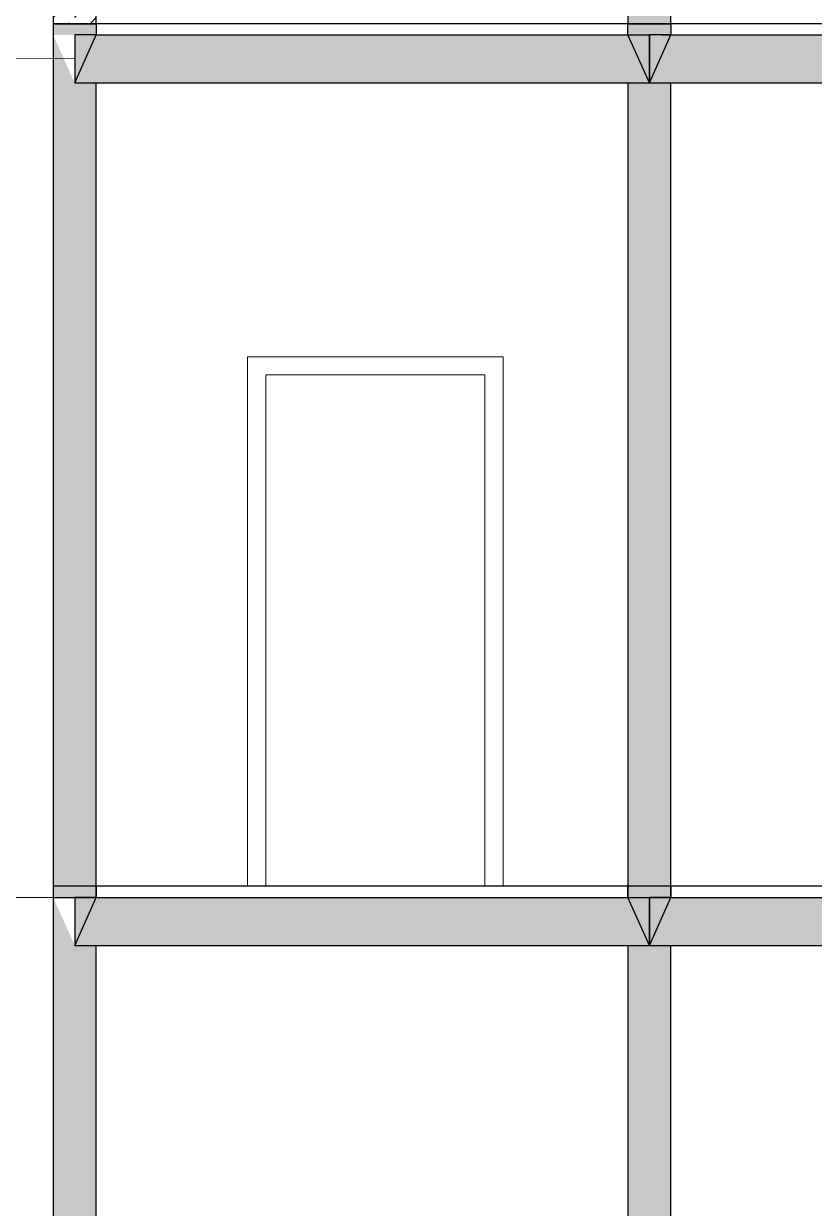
# Model space of a CAD drawing. Header units: millimetres. Extents: x -10163 to 1081624, y -5450 to 230390.
# Drawn here: x 384040 to 387342, y 94445 to 99390 of the extents above; entities that cross this region are included whole.
import ezdxf

# ---------------------------------------------------------------- set-up
doc = ezdxf.new("R2010")
doc.units = ezdxf.units.MM
doc.layers.add('0.09', color=40, linetype='Continuous', lineweight=9)
doc.layers.add('0.3', color=40, linetype='Continuous', lineweight=30)
doc.layers.add('0л_штриховка', color=7, linetype='Continuous', lineweight=9, transparency=0.2)
for name, color, linetype in [('норм двкри', 60, 'Continuous'), ('Перекрытия', 100, 'Continuous'), ('Стены1', 120, 'Continuous')]:
    doc.layers.add(name, color=color, linetype=linetype)
pattern_1 = [(37.5, (8400, -1e-11), (-0.16000313, 4.894132373), [0, -3.8608, 0, -4.318, 0, -4.1275]), (7.5, (8400, -1e-11), (4.49523283, 7.16825101), [0, -2.0828, 0, -3.4798, 0, -1.3335]), (327.5, (8396.876, -1e-11), (7.909923702, 0.014371847), [0, -1.27, 0, -4.572, 0, -5.969]), (317.5, (8396.876, -1e-11), (7.63556452, 2.22929323), [0, -0.635, 0, -2.9972, 0, -3.429])]
pattern_2 = [(37.5, (10800, -7e-12), (-0.16000313, 4.894132373), [0, -3.8608, 0, -4.318, 0, -4.1275]), (7.5, (10800, -7e-12), (4.49523283, 7.16825101), [0, -2.0828, 0, -3.4798, 0, -1.3335]), (327.5, (10796.876, -7e-12), (7.909923702, 0.014371847), [0, -1.27, 0, -4.572, 0, -5.969]), (317.5, (10796.876, -7e-12), (7.63556452, 2.22929323), [0, -0.635, 0, -2.9972, 0, -3.429])]
pattern_3 = [(37.5, (7800, -7e-12), (-0.16000313, 4.894132373), [0, -3.8608, 0, -4.318, 0, -4.1275]), (7.5, (7800, -7e-12), (4.49523283, 7.16825101), [0, -2.0828, 0, -3.4798, 0, -1.3335]), (327.5, (7796.876, -7e-12), (7.909923702, 0.014371847), [0, -1.27, 0, -4.572, 0, -5.969]), (317.5, (7796.876, -7e-12), (7.63556452, 2.22929323), [0, -0.635, 0, -2.9972, 0, -3.429])]
pattern_4 = [(37.5, (8400, -3600), (-0.16000313, 4.894132373), [0, -3.8608, 0, -4.318, 0, -4.1275]), (7.5, (8400, -3600), (4.49523283, 7.16825101), [0, -2.0828, 0, -3.4798, 0, -1.3335]), (327.5, (8396.876, -3600), (7.909923702, 0.014371847), [0, -1.27, 0, -4.572, 0, -5.969]), (317.5, (8396.876, -3600), (7.63556452, 2.22929323), [0, -0.635, 0, -2.9972, 0, -3.429])]
pattern_5 = [(37.5, (10800, -3600), (-0.16000313, 4.894132373), [0, -3.8608, 0, -4.318, 0, -4.1275]), (7.5, (10800, -3600), (4.49523283, 7.16825101), [0, -2.0828, 0, -3.4798, 0, -1.3335]), (327.5, (10796.876, -3600), (7.909923702, 0.014371847), [0, -1.27, 0, -4.572, 0, -5.969]), (317.5, (10796.876, -3600), (7.63556452, 2.22929323), [0, -0.635, 0, -2.9972, 0, -3.429])]
pattern_6 = [(37.5, (7800, -3600), (-0.16000313, 4.894132373), [0, -3.8608, 0, -4.318, 0, -4.1275]), (7.5, (7800, -3600), (4.49523283, 7.16825101), [0, -2.0828, 0, -3.4798, 0, -1.3335]), (327.5, (7796.876, -3600), (7.909923702, 0.014371847), [0, -1.27, 0, -4.572, 0, -5.969]), (317.5, (7796.876, -3600), (7.63556452, 2.22929323), [0, -0.635, 0, -2.9972, 0, -3.429])]
pattern_7 = [(45, (-3941.53, -242.98), (-89.80256, 89.80256), []), (45, (-3851.73, -242.98), (-89.80256, 89.80256), [63.5, -31.75])]

# ---------------------------------------------------------------- blocks, each defined once
blk = doc.blocks.new('типовой')
h = blk.add_hatch()
h.set_pattern_fill('AR-SAND', color=256, scale=0.1)
h.set_pattern_definition(pattern_1)
h.paths.add_polyline_path([(388284.6, 63586), (388194.6, 63586), (388194.6, 63385.8)])
h = blk.add_hatch()
h.set_pattern_fill('AR-SAND', color=256, scale=0.1)
h.set_pattern_definition(pattern_1)
h.paths.add_polyline_path([(388194.6, 63385.8), (388284.6, 63586), (388194.6, 63586)])
h = blk.add_hatch()
h.set_pattern_fill('AR-SAND', color=256, scale=0.1)
h.set_pattern_definition(pattern_1)
h.paths.add_polyline_path([(388194.6, 63385.8), (388284.6, 63586), (388194.6, 63586)])
h = blk.add_hatch()
h.set_pattern_fill('AR-SAND', color=256, scale=0.1)
h.set_pattern_definition(pattern_1)
h.paths.add_polyline_path([(388284.6, 63586), (388194.6, 63586), (388194.6, 63385.8)])
h = blk.add_hatch()
h.set_pattern_fill('AR-SAND', color=256, scale=0.1)
h.set_pattern_definition(pattern_1)
h.paths.add_polyline_path([(388194.6, 63385.8), (388284.6, 63586), (388194.6, 63586)])
h = blk.add_hatch()
h.set_pattern_fill('AR-SAND', color=256, scale=0.1)
h.set_pattern_definition(pattern_1)
h.paths.add_polyline_path([(388194.6, 63385.8), (388284.6, 63586), (388194.6, 63586)])
h = blk.add_hatch()
h.set_pattern_fill('AR-SAND', color=256, scale=0.1)
h.set_pattern_definition(pattern_1)
h.paths.add_polyline_path([(388284.6, 63586), (388194.6, 63586), (388194.6, 63385.8)])
h = blk.add_hatch()
h.set_pattern_fill('AR-SAND', color=256, scale=0.1)
h.set_pattern_definition(pattern_1)
h.paths.add_polyline_path([(388194.6, 63385.8), (388284.6, 63586), (388194.6, 63586)])
h = blk.add_hatch()
h.set_pattern_fill('AR-SAND', color=256, scale=0.1)
h.set_pattern_definition(pattern_1)
h.paths.add_polyline_path([(388194.6, 63385.8), (388284.6, 63586), (388194.6, 63586)])
h = blk.add_hatch()
h.set_pattern_fill('AR-SAND', color=256, scale=0.1)
h.set_pattern_definition(pattern_3)
h.paths.add_polyline_path([(390594.6, 63586), (390504.6, 63586), (390594.6, 63385.8)])
h = blk.add_hatch()
h.set_pattern_fill('AR-SAND', color=256, scale=0.1)
h.set_pattern_definition(pattern_3)
h.paths.add_polyline_path([(390594.6, 63385.8), (390594.6, 63586), (390504.6, 63586)])
h = blk.add_hatch()
h.set_pattern_fill('AR-SAND', color=256, scale=0.1)
h.set_pattern_definition(pattern_3)
h.paths.add_polyline_path([(390594.6, 63385.8), (390594.6, 63586), (390504.6, 63586)])
h = blk.add_hatch()
h.set_pattern_fill('AR-SAND', color=256, scale=0.1)
h.set_pattern_definition(pattern_3)
h.paths.add_polyline_path([(390594.6, 63586), (390504.6, 63586), (390594.6, 63385.8)])
h = blk.add_hatch()
h.set_pattern_fill('AR-SAND', color=256, scale=0.1)
h.set_pattern_definition(pattern_3)
h.paths.add_polyline_path([(390594.6, 63385.8), (390594.6, 63586), (390504.6, 63586)])
h = blk.add_hatch()
h.set_pattern_fill('AR-SAND', color=256, scale=0.1)
h.set_pattern_definition(pattern_3)
h.paths.add_polyline_path([(390594.6, 63385.8), (390594.6, 63586), (390504.6, 63586)])
h = blk.add_hatch()
h.set_pattern_fill('AR-SAND', color=256, scale=0.1)
h.set_pattern_definition(pattern_3)
h.paths.add_polyline_path([(390594.6, 63586), (390504.6, 63586), (390594.6, 63385.8)])
h = blk.add_hatch()
h.set_pattern_fill('AR-SAND', color=256, scale=0.1)
h.set_pattern_definition(pattern_3)
h.paths.add_polyline_path([(390594.6, 63385.8), (390594.6, 63586), (390504.6, 63586)])
h = blk.add_hatch()
h.set_pattern_fill('AR-SAND', color=256, scale=0.1)
h.set_pattern_definition(pattern_3)
h.paths.add_polyline_path([(390594.6, 63385.8), (390594.6, 63586), (390504.6, 63586)])
h = blk.add_hatch()
h.set_pattern_fill('AR-SAND', color=256, scale=0.1)
h.set_pattern_definition(pattern_2)
h.paths.add_polyline_path([(390684.6, 63586), (390594.6, 63586), (390594.6, 63385.8)])
h = blk.add_hatch()
h.set_pattern_fill('AR-SAND', color=256, scale=0.1)
h.set_pattern_definition(pattern_2)
h.paths.add_polyline_path([(390594.6, 63385.8), (390684.6, 63586), (390594.6, 63586)])
h = blk.add_hatch()
h.set_pattern_fill('AR-SAND', color=256, scale=0.1)
h.set_pattern_definition(pattern_2)
h.paths.add_polyline_path([(390594.6, 63385.8), (390684.6, 63586), (390594.6, 63586)])
h = blk.add_hatch()
h.set_pattern_fill('AR-SAND', color=256, scale=0.1)
h.set_pattern_definition(pattern_2)
h.paths.add_polyline_path([(390684.6, 63586), (390594.6, 63586), (390594.6, 63385.8)])
h = blk.add_hatch()
h.set_pattern_fill('AR-SAND', color=256, scale=0.1)
h.set_pattern_definition(pattern_2)
h.paths.add_polyline_path([(390594.6, 63385.8), (390684.6, 63586), (390594.6, 63586)])
h = blk.add_hatch()
h.set_pattern_fill('AR-SAND', color=256, scale=0.1)
h.set_pattern_definition(pattern_2)
h.paths.add_polyline_path([(390594.6, 63385.8), (390684.6, 63586), (390594.6, 63586)])
h = blk.add_hatch()
h.set_pattern_fill('AR-SAND', color=256, scale=0.1)
h.set_pattern_definition(pattern_2)
h.paths.add_polyline_path([(390684.6, 63586), (390594.6, 63586), (390594.6, 63385.8)])
h = blk.add_hatch()
h.set_pattern_fill('AR-SAND', color=256, scale=0.1)
h.set_pattern_definition(pattern_2)
h.paths.add_polyline_path([(390594.6, 63385.8), (390684.6, 63586), (390594.6, 63586)])
h = blk.add_hatch()
h.set_pattern_fill('AR-SAND', color=256, scale=0.1)
h.set_pattern_definition(pattern_2)
h.paths.add_polyline_path([(390594.6, 63385.8), (390684.6, 63586), (390594.6, 63586)])
h = blk.add_hatch()
h.set_pattern_fill('AR-SAND', color=256, scale=0.1)
h.set_pattern_definition(pattern_4)
h.paths.add_polyline_path([(388284.6, 59986), (388194.6, 59986), (388194.6, 59785.8)])
h = blk.add_hatch()
h.set_pattern_fill('AR-SAND', color=256, scale=0.1)
h.set_pattern_definition(pattern_4)
h.paths.add_polyline_path([(388194.6, 59785.8), (388284.6, 59986), (388194.6, 59986)])
h = blk.add_hatch()
h.set_pattern_fill('AR-SAND', color=256, scale=0.1)
h.set_pattern_definition(pattern_4)
h.paths.add_polyline_path([(388194.6, 59785.8), (388284.6, 59986), (388194.6, 59986)])
h = blk.add_hatch()
h.set_pattern_fill('AR-SAND', color=256, scale=0.1)
h.set_pattern_definition(pattern_4)
h.paths.add_polyline_path([(388284.6, 59986), (388194.6, 59986), (388194.6, 59785.8)])
h = blk.add_hatch()
h.set_pattern_fill('AR-SAND', color=256, scale=0.1)
h.set_pattern_definition(pattern_4)
h.paths.add_polyline_path([(388194.6, 59785.8), (388284.6, 59986), (388194.6, 59986)])
h = blk.add_hatch()
h.set_pattern_fill('AR-SAND', color=256, scale=0.1)
h.set_pattern_definition(pattern_4)
h.paths.add_polyline_path([(388194.6, 59785.8), (388284.6, 59986), (388194.6, 59986)])
h = blk.add_hatch()
h.set_pattern_fill('AR-SAND', color=256, scale=0.1)
h.set_pattern_definition(pattern_4)
h.paths.add_polyline_path([(388284.6, 59986), (388194.6, 59986), (388194.6, 59785.8)])
h = blk.add_hatch()
h.set_pattern_fill('AR-SAND', color=256, scale=0.1)
h.set_pattern_definition(pattern_4)
h.paths.add_polyline_path([(388194.6, 59785.8), (388284.6, 59986), (388194.6, 59986)])
h = blk.add_hatch()
h.set_pattern_fill('AR-SAND', color=256, scale=0.1)
h.set_pattern_definition(pattern_4)
h.paths.add_polyline_path([(388194.6, 59785.8), (388284.6, 59986), (388194.6, 59986)])
h = blk.add_hatch()
h.set_pattern_fill('AR-SAND', color=256, scale=0.1)
h.set_pattern_definition(pattern_6)
h.paths.add_polyline_path([(390594.6, 59986), (390504.6, 59986), (390594.6, 59785.8)])
h = blk.add_hatch()
h.set_pattern_fill('AR-SAND', color=256, scale=0.1)
h.set_pattern_definition(pattern_6)
h.paths.add_polyline_path([(390594.6, 59785.8), (390594.6, 59986), (390504.6, 59986)])
h = blk.add_hatch()
h.set_pattern_fill('AR-SAND', color=256, scale=0.1)
h.set_pattern_definition(pattern_6)
h.paths.add_polyline_path([(390594.6, 59785.8), (390594.6, 59986), (390504.6, 59986)])
h = blk.add_hatch()
h.set_pattern_fill('AR-SAND', color=256, scale=0.1)
h.set_pattern_definition(pattern_6)
h.paths.add_polyline_path([(390594.6, 59986), (390504.6, 59986), (390594.6, 59785.8)])
h = blk.add_hatch()
h.set_pattern_fill('AR-SAND', color=256, scale=0.1)
h.set_pattern_definition(pattern_6)
h.paths.add_polyline_path([(390594.6, 59785.8), (390594.6, 59986), (390504.6, 59986)])
h = blk.add_hatch()
h.set_pattern_fill('AR-SAND', color=256, scale=0.1)
h.set_pattern_definition(pattern_6)
h.paths.add_polyline_path([(390594.6, 59785.8), (390594.6, 59986), (390504.6, 59986)])
h = blk.add_hatch()
h.set_pattern_fill('AR-SAND', color=256, scale=0.1)
h.set_pattern_definition(pattern_6)
h.paths.add_polyline_path([(390594.6, 59986), (390504.6, 59986), (390594.6, 59785.8)])
h = blk.add_hatch()
h.set_pattern_fill('AR-SAND', color=256, scale=0.1)
h.set_pattern_definition(pattern_6)
h.paths.add_polyline_path([(390594.6, 59785.8), (390594.6, 59986), (390504.6, 59986)])
h = blk.add_hatch()
h.set_pattern_fill('AR-SAND', color=256, scale=0.1)
h.set_pattern_definition(pattern_6)
h.paths.add_polyline_path([(390594.6, 59785.8), (390594.6, 59986), (390504.6, 59986)])
h = blk.add_hatch()
h.set_pattern_fill('AR-SAND', color=256, scale=0.1)
h.set_pattern_definition(pattern_5)
h.paths.add_polyline_path([(390684.6, 59986), (390594.6, 59986), (390594.6, 59785.8)])
h = blk.add_hatch()
h.set_pattern_fill('AR-SAND', color=256, scale=0.1)
h.set_pattern_definition(pattern_5)
h.paths.add_polyline_path([(390594.6, 59785.8), (390684.6, 59986), (390594.6, 59986)])
h = blk.add_hatch()
h.set_pattern_fill('AR-SAND', color=256, scale=0.1)
h.set_pattern_definition(pattern_5)
h.paths.add_polyline_path([(390594.6, 59785.8), (390684.6, 59986), (390594.6, 59986)])
h = blk.add_hatch()
h.set_pattern_fill('AR-SAND', color=256, scale=0.1)
h.set_pattern_definition(pattern_5)
h.paths.add_polyline_path([(390684.6, 59986), (390594.6, 59986), (390594.6, 59785.8)])
h = blk.add_hatch()
h.set_pattern_fill('AR-SAND', color=256, scale=0.1)
h.set_pattern_definition(pattern_5)
h.paths.add_polyline_path([(390594.6, 59785.8), (390684.6, 59986), (390594.6, 59986)])
h = blk.add_hatch()
h.set_pattern_fill('AR-SAND', color=256, scale=0.1)
h.set_pattern_definition(pattern_5)
h.paths.add_polyline_path([(390594.6, 59785.8), (390684.6, 59986), (390594.6, 59986)])
h = blk.add_hatch()
h.set_pattern_fill('AR-SAND', color=256, scale=0.1)
h.set_pattern_definition(pattern_5)
h.paths.add_polyline_path([(390684.6, 59986), (390594.6, 59986), (390594.6, 59785.8)])
h = blk.add_hatch()
h.set_pattern_fill('AR-SAND', color=256, scale=0.1)
h.set_pattern_definition(pattern_5)
h.paths.add_polyline_path([(390594.6, 59785.8), (390684.6, 59986), (390594.6, 59986)])
h = blk.add_hatch()
h.set_pattern_fill('AR-SAND', color=256, scale=0.1)
h.set_pattern_definition(pattern_5)
h.paths.add_polyline_path([(390594.6, 59785.8), (390684.6, 59986), (390594.6, 59986)])
at = {"layer": '0л_штриховка', "lineweight": 9}
h = blk.add_hatch(dxfattribs=at)
h.set_pattern_fill('ANSI36', color=256, scale=30)
h.paths.add_polyline_path([(390504.6, 63586), (388284.6, 63586), (388194.6, 63385.8), (390594.6, 63385.8)])
h.paths.add_polyline_path([(393504.6, 63586), (390684.6, 63586), (390594.6, 63385.8), (393594.6, 63385.8)])
h.paths.add_polyline_path([(395009.7, 63586), (393684.6, 63586), (393594.6, 63385.8), (395099.7, 63385.8)])
h.paths.add_polyline_path([(393684.6, 63385.8), (393594.6, 63385.8), (393504.6, 63385.8), (393504.6, 59986), (393684.6, 59986), (393684.6, 60033.1)])
h.paths.add_polyline_path([(390684.6, 63385.8), (390594.6, 63385.8), (390504.6, 63385.8), (390504.6, 59986), (390684.6, 59986), (390684.6, 60033.1)])
h.paths.add_polyline_path([(390684.6, 63633.1), (390504.6, 63633.1), (390504.6, 63586), (390594.6, 63586), (390684.6, 63586)])
h.paths.add_polyline_path([(393684.6, 63633.1), (393504.6, 63633.1), (393504.6, 63586), (393594.6, 63586), (393684.6, 63586)])
h.paths.add_polyline_path([(382704.6, 63586), (380184.6, 63586), (380124.6, 63385.8), (382794.6, 63385.8)])
h.paths.add_polyline_path([(380184.6, 63385.8), (380124.6, 63385.8), (380124.6, 63586), (380184.6, 63586), (380184.6, 63633.1), (380064.6, 63633.1), (380064.6, 59986), (380184.6, 59986)])
h.paths.add_polyline_path([(382884.6, 63586), (382794.6, 63385.8), (382704.6, 63385.8), (382704.6, 59986), (382884.6, 59986)])
h.paths.add_polyline_path([(388284.6, 63385.8), (388194.6, 63385.8), (388104.6, 63586), (388104.6, 59986), (388284.6, 59986)])
h.paths.add_polyline_path([(388284.6, 63586), (388284.6, 63633.1), (388104.6, 63633.1), (388104.6, 63586), (388194.6, 63586)])
h.paths.add_polyline_path([(382884.6, 63586), (382884.6, 63633.1), (382704.6, 63633.1), (382704.6, 63586), (382794.6, 63586)])
h = blk.add_hatch(dxfattribs=at)
h.set_pattern_fill('ANSI36', color=256, scale=30)
h.paths.add_polyline_path([(390504.6, 63586), (388284.6, 63586), (388194.6, 63385.8), (390594.6, 63385.8)])
h.paths.add_polyline_path([(393504.6, 63586), (390684.6, 63586), (390594.6, 63385.8), (393594.6, 63385.8)])
h.paths.add_polyline_path([(395009.7, 63586), (393684.6, 63586), (393594.6, 63385.8), (395099.7, 63385.8)])
h.paths.add_polyline_path([(393684.6, 63385.8), (393594.6, 63385.8), (393504.6, 63385.8), (393504.6, 59986), (393684.6, 59986), (393684.6, 60033.1)])
h.paths.add_polyline_path([(390684.6, 63385.8), (390594.6, 63385.8), (390504.6, 63385.8), (390504.6, 59986), (390684.6, 59986), (390684.6, 60033.1)])
h.paths.add_polyline_path([(390684.6, 63633.1), (390504.6, 63633.1), (390504.6, 63586), (390594.6, 63586), (390684.6, 63586)])
h.paths.add_polyline_path([(393684.6, 63633.1), (393504.6, 63633.1), (393504.6, 63586), (393594.6, 63586), (393684.6, 63586)])
h.paths.add_polyline_path([(382704.6, 63586), (380184.6, 63586), (380124.6, 63385.8), (382794.6, 63385.8)])
h.paths.add_polyline_path([(380184.6, 63385.8), (380124.6, 63385.8), (380124.6, 63586), (380184.6, 63586), (380184.6, 63633.1), (380064.6, 63633.1), (380064.6, 59986), (380184.6, 59986)])
h.paths.add_polyline_path([(382884.6, 63586), (382794.6, 63385.8), (382704.6, 63385.8), (382704.6, 59986), (382884.6, 59986)])
h.paths.add_polyline_path([(388284.6, 63385.8), (388194.6, 63385.8), (388104.6, 63586), (388104.6, 59986), (388284.6, 59986)])
h.paths.add_polyline_path([(388284.6, 63586), (388284.6, 63633.1), (388104.6, 63633.1), (388104.6, 63586), (388194.6, 63586)])
h.paths.add_polyline_path([(382884.6, 63586), (382884.6, 63633.1), (382704.6, 63633.1), (382704.6, 63586), (382794.6, 63586)])
h = blk.add_hatch(dxfattribs=at)
h.set_pattern_fill('ANSI36', color=256, scale=30)
h.paths.add_polyline_path([(390504.6, 63586), (388284.6, 63586), (388194.6, 63385.8), (390594.6, 63385.8)])
h.paths.add_polyline_path([(393504.6, 63586), (390684.6, 63586), (390594.6, 63385.8), (393594.6, 63385.8)])
h.paths.add_polyline_path([(395009.7, 63586), (393684.6, 63586), (393594.6, 63385.8), (395099.7, 63385.8)])
h.paths.add_polyline_path([(393684.6, 63385.8), (393594.6, 63385.8), (393504.6, 63385.8), (393504.6, 59986), (393684.6, 59986), (393684.6, 60033.1)])
h.paths.add_polyline_path([(390684.6, 63385.8), (390594.6, 63385.8), (390504.6, 63385.8), (390504.6, 59986), (390684.6, 59986), (390684.6, 60033.1)])
h.paths.add_polyline_path([(390684.6, 63633.1), (390504.6, 63633.1), (390504.6, 63586), (390594.6, 63586), (390684.6, 63586)])
h.paths.add_polyline_path([(393684.6, 63633.1), (393504.6, 63633.1), (393504.6, 63586), (393594.6, 63586), (393684.6, 63586)])
h.paths.add_polyline_path([(382704.6, 63586), (380184.6, 63586), (380124.6, 63385.8), (382794.6, 63385.8)])
h.paths.add_polyline_path([(380184.6, 63385.8), (380124.6, 63385.8), (380124.6, 63586), (380184.6, 63586), (380184.6, 63633.1), (380064.6, 63633.1), (380064.6, 59986), (380184.6, 59986)])
h.paths.add_polyline_path([(382884.6, 63586), (382794.6, 63385.8), (382704.6, 63385.8), (382704.6, 59986), (382884.6, 59986)])
h.paths.add_polyline_path([(388284.6, 63385.8), (388194.6, 63385.8), (388104.6, 63586), (388104.6, 59986), (388284.6, 59986)])
h.paths.add_polyline_path([(388284.6, 63586), (388284.6, 63633.1), (388104.6, 63633.1), (388104.6, 63586), (388194.6, 63586)])
h.paths.add_polyline_path([(382884.6, 63586), (382884.6, 63633.1), (382704.6, 63633.1), (382704.6, 63586), (382794.6, 63586)])
at = {"lineweight": 9}
blk.add_line((382884.6, 59986), (388104.6, 59986), dxfattribs=at)
blk.add_line((382884.6, 59986), (388104.6, 59986), dxfattribs=at)
blk.add_line((382884.6, 59986), (388104.6, 59986), dxfattribs=at)
for points in [[(388284.6, 63586), (388194.6, 63586), (388194.6, 63385.8), (388284.6, 63586)], [(388284.6, 63586), (388194.6, 63586), (388194.6, 63385.8), (388284.6, 63586)], [(388284.6, 63586), (388194.6, 63586), (388194.6, 63385.8), (388284.6, 63586)], [(388284.6, 63586), (388194.6, 63586), (388194.6, 63385.8), (388284.6, 63586)], [(388284.6, 63586), (388194.6, 63586), (388194.6, 63385.8), (388284.6, 63586)], [(388284.6, 63586), (388194.6, 63586), (388194.6, 63385.8), (388284.6, 63586)], [(388284.6, 63586), (388194.6, 63586), (388194.6, 63385.8), (388284.6, 63586)], [(388284.6, 63586), (388194.6, 63586), (388194.6, 63385.8), (388284.6, 63586)], [(388284.6, 63586), (388194.6, 63586), (388194.6, 63385.8), (388284.6, 63586)], [(390504.6, 63586), (390594.6, 63586), (390594.6, 63385.8), (390504.6, 63586)], [(390504.6, 63586), (390594.6, 63586), (390594.6, 63385.8), (390504.6, 63586)], [(390504.6, 63586), (390594.6, 63586), (390594.6, 63385.8), (390504.6, 63586)], [(390504.6, 63586), (390594.6, 63586), (390594.6, 63385.8), (390504.6, 63586)], [(390504.6, 63586), (390594.6, 63586), (390594.6, 63385.8), (390504.6, 63586)], [(390504.6, 63586), (390594.6, 63586), (390594.6, 63385.8), (390504.6, 63586)], [(390504.6, 63586), (390594.6, 63586), (390594.6, 63385.8), (390504.6, 63586)], [(390504.6, 63586), (390594.6, 63586), (390594.6, 63385.8), (390504.6, 63586)], [(390504.6, 63586), (390594.6, 63586), (390594.6, 63385.8), (390504.6, 63586)], [(390684.6, 63586), (390594.6, 63586), (390594.6, 63385.8), (390684.6, 63586)], [(390684.6, 63586), (390594.6, 63586), (390594.6, 63385.8), (390684.6, 63586)], [(390684.6, 63586), (390594.6, 63586), (390594.6, 63385.8), (390684.6, 63586)], [(390684.6, 63586), (390594.6, 63586), (390594.6, 63385.8), (390684.6, 63586)], [(390684.6, 63586), (390594.6, 63586), (390594.6, 63385.8), (390684.6, 63586)], [(390684.6, 63586), (390594.6, 63586), (390594.6, 63385.8), (390684.6, 63586)], [(390684.6, 63586), (390594.6, 63586), (390594.6, 63385.8), (390684.6, 63586)], [(390684.6, 63586), (390594.6, 63586), (390594.6, 63385.8), (390684.6, 63586)], [(390684.6, 63586), (390594.6, 63586), (390594.6, 63385.8), (390684.6, 63586)], [(388284.6, 59986), (388194.6, 59986), (388194.6, 59785.8), (388284.6, 59986)], [(388284.6, 59986), (388194.6, 59986), (388194.6, 59785.8), (388284.6, 59986)], [(388284.6, 59986), (388194.6, 59986), (388194.6, 59785.8), (388284.6, 59986)], [(388284.6, 59986), (388194.6, 59986), (388194.6, 59785.8), (388284.6, 59986)], [(388284.6, 59986), (388194.6, 59986), (388194.6, 59785.8), (388284.6, 59986)], [(388284.6, 59986), (388194.6, 59986), (388194.6, 59785.8), (388284.6, 59986)], [(388284.6, 59986), (388194.6, 59986), (388194.6, 59785.8), (388284.6, 59986)], [(388284.6, 59986), (388194.6, 59986), (388194.6, 59785.8), (388284.6, 59986)], [(388284.6, 59986), (388194.6, 59986), (388194.6, 59785.8), (388284.6, 59986)], [(390504.6, 59986), (390594.6, 59986), (390594.6, 59785.8), (390504.6, 59986)], [(390504.6, 59986), (390594.6, 59986), (390594.6, 59785.8), (390504.6, 59986)], [(390504.6, 59986), (390594.6, 59986), (390594.6, 59785.8), (390504.6, 59986)], [(390504.6, 59986), (390594.6, 59986), (390594.6, 59785.8), (390504.6, 59986)], [(390504.6, 59986), (390594.6, 59986), (390594.6, 59785.8), (390504.6, 59986)], [(390504.6, 59986), (390594.6, 59986), (390594.6, 59785.8), (390504.6, 59986)], [(390504.6, 59986), (390594.6, 59986), (390594.6, 59785.8), (390504.6, 59986)], [(390504.6, 59986), (390594.6, 59986), (390594.6, 59785.8), (390504.6, 59986)], [(390504.6, 59986), (390594.6, 59986), (390594.6, 59785.8), (390504.6, 59986)], [(390684.6, 59986), (390594.6, 59986), (390594.6, 59785.8), (390684.6, 59986)], [(390684.6, 59986), (390594.6, 59986), (390594.6, 59785.8), (390684.6, 59986)], [(390684.6, 59986), (390594.6, 59986), (390594.6, 59785.8), (390684.6, 59986)], [(390684.6, 59986), (390594.6, 59986), (390594.6, 59785.8), (390684.6, 59986)], [(390684.6, 59986), (390594.6, 59986), (390594.6, 59785.8), (390684.6, 59986)], [(390684.6, 59986), (390594.6, 59986), (390594.6, 59785.8), (390684.6, 59986)], [(390684.6, 59986), (390594.6, 59986), (390594.6, 59785.8), (390684.6, 59986)], [(390684.6, 59986), (390594.6, 59986), (390594.6, 59785.8), (390684.6, 59986)], [(390684.6, 59986), (390594.6, 59986), (390594.6, 59785.8), (390684.6, 59986)]]:
    blk.add_lwpolyline(points)
at = {"layer": '0.09', "lineweight": 9}
blk.add_line((382884.6, 59986), (388104.6, 59986), dxfattribs=at)
blk.add_line((382884.6, 59986), (388104.6, 59986), dxfattribs=at)
blk.add_line((382884.6, 59986), (388104.6, 59986), dxfattribs=at)
blk.add_line((382884.6, 59986), (388104.6, 59986), dxfattribs=at)
blk.add_line((382884.6, 59986), (388104.6, 59986), dxfattribs=at)
blk.add_line((382884.6, 59986), (388104.6, 59986), dxfattribs=at)
at = {"layer": '0.3', "lineweight": 30}
for points in [[(388104.6, 63633.1), (388104.6, 59986), (388284.6, 59986), (388284.6, 63385.8)], [(388284.6, 63633.1), (388104.6, 63633.1)], [(388104.6, 63633.1), (388104.6, 59986), (388284.6, 59986), (388284.6, 63385.8)], [(388284.6, 63633.1), (388104.6, 63633.1)], [(388104.6, 63633.1), (388104.6, 59986), (388284.6, 59986), (388284.6, 63385.8)], [(388284.6, 63633.1), (388104.6, 63633.1)], [(390684.6, 63633.1), (390504.6, 63633.1)], [(390684.6, 63633.1), (390504.6, 63633.1)], [(390684.6, 63633.1), (390504.6, 63633.1)], [(388194.6, 63586), (388194.6, 63385.8), (390594.6, 63385.8), (390594.6, 63586)], [(388194.6, 63586), (388194.6, 63385.8), (390594.6, 63385.8), (390594.6, 63586)], [(388194.6, 63586), (388194.6, 63385.8), (390594.6, 63385.8), (390594.6, 63586)], [(390594.6, 63586), (390594.6, 63385.8), (393594.6, 63385.8), (393594.6, 63586)], [(390594.6, 63586), (390594.6, 63385.8), (393594.6, 63385.8), (393594.6, 63586)], [(390594.6, 63586), (390594.6, 63385.8), (393594.6, 63385.8), (393594.6, 63586)], [(390504.6, 63385.8), (390504.6, 59986), (390684.6, 59986), (390684.6, 63385.8)], [(390504.6, 63385.8), (390504.6, 59986), (390684.6, 59986), (390684.6, 63385.8)], [(390504.6, 63385.8), (390504.6, 59986), (390684.6, 59986), (390684.6, 63385.8)], [(388194.6, 59986), (388194.6, 59785.8), (390594.6, 59785.8), (390594.6, 59986)], [(388194.6, 59986), (388194.6, 59785.8), (390594.6, 59785.8), (390594.6, 59986)], [(388194.6, 59986), (388194.6, 59785.8), (390594.6, 59785.8), (390594.6, 59986)], [(388194.6, 59986), (388194.6, 59785.8), (390594.6, 59785.8), (390594.6, 59986)], [(388194.6, 59986), (388194.6, 59785.8), (390594.6, 59785.8), (390594.6, 59986)], [(388194.6, 59986), (388194.6, 59785.8), (390594.6, 59785.8), (390594.6, 59986)], [(388194.6, 59986), (388194.6, 59785.8), (390594.6, 59785.8), (390594.6, 59986)], [(388194.6, 59986), (388194.6, 59785.8), (390594.6, 59785.8), (390594.6, 59986)], [(388194.6, 59986), (388194.6, 59785.8), (390594.6, 59785.8), (390594.6, 59986)], [(388284.6, 59986), (390504.6, 59986)], [(388284.6, 59986), (390504.6, 59986)], [(388284.6, 59986), (390504.6, 59986)], [(388284.6, 59986), (390504.6, 59986)], [(388284.6, 59986), (390504.6, 59986)], [(388284.6, 59986), (390504.6, 59986)], [(388284.6, 59986), (390504.6, 59986)], [(388284.6, 59986), (390504.6, 59986)], [(388284.6, 59986), (390504.6, 59986)], [(390594.6, 59986), (390594.6, 59785.8), (393594.6, 59785.8), (393594.6, 59986)], [(390594.6, 59986), (390594.6, 59785.8), (393594.6, 59785.8), (393594.6, 59986)], [(390594.6, 59986), (390594.6, 59785.8), (393594.6, 59785.8), (393594.6, 59986)], [(390594.6, 59986), (390594.6, 59785.8), (393594.6, 59785.8), (393594.6, 59986)], [(390594.6, 59986), (390594.6, 59785.8), (393594.6, 59785.8), (393594.6, 59986)], [(390594.6, 59986), (390594.6, 59785.8), (393594.6, 59785.8), (393594.6, 59986)], [(390594.6, 59986), (390594.6, 59785.8), (393594.6, 59785.8), (393594.6, 59986)], [(390594.6, 59986), (390594.6, 59785.8), (393594.6, 59785.8), (393594.6, 59986)], [(390594.6, 59986), (390594.6, 59785.8), (393594.6, 59785.8), (393594.6, 59986)], [(390647.5, 59986), (393535.1, 59986)], [(390647.5, 59986), (393535.1, 59986)], [(390647.5, 59986), (393535.1, 59986)], [(390647.5, 59986), (393535.1, 59986)], [(390647.5, 59986), (393535.1, 59986)], [(390647.5, 59986), (393535.1, 59986)], [(390647.5, 59986), (393535.1, 59986)], [(390647.5, 59986), (393535.1, 59986)], [(390647.5, 59986), (393535.1, 59986)]]:
    blk.add_lwpolyline(points, dxfattribs=at)
for points in [[(388284.6, 63586), (390504.6, 63586), (390504.6, 63633.1), (388284.6, 63633.1)], [(388284.6, 63586), (390504.6, 63586), (390504.6, 63633.1), (388284.6, 63633.1)], [(388284.6, 63586), (390504.6, 63586), (390504.6, 63633.1), (388284.6, 63633.1)], [(388284.6, 63586), (390504.6, 63586), (390504.6, 63633.1), (388284.6, 63633.1)], [(388284.6, 63586), (390504.6, 63586), (390504.6, 63633.1), (388284.6, 63633.1)], [(388284.6, 63586), (390504.6, 63586), (390504.6, 63633.1), (388284.6, 63633.1)], [(388284.6, 63586), (390504.6, 63586), (390504.6, 63633.1), (388284.6, 63633.1)], [(388284.6, 63586), (390504.6, 63586), (390504.6, 63633.1), (388284.6, 63633.1)], [(388284.6, 63586), (390504.6, 63586), (390504.6, 63633.1), (388284.6, 63633.1)], [(390684.6, 63586), (393504.6, 63586), (393504.6, 63633.1), (390684.6, 63633.1)], [(390684.6, 63586), (393504.6, 63586), (393504.6, 63633.1), (390684.6, 63633.1)], [(390684.6, 63586), (393504.6, 63586), (393504.6, 63633.1), (390684.6, 63633.1)], [(390684.6, 63586), (393504.6, 63586), (393504.6, 63633.1), (390684.6, 63633.1)], [(390684.6, 63586), (393504.6, 63586), (393504.6, 63633.1), (390684.6, 63633.1)], [(390684.6, 63586), (393504.6, 63586), (393504.6, 63633.1), (390684.6, 63633.1)], [(390684.6, 63586), (393504.6, 63586), (393504.6, 63633.1), (390684.6, 63633.1)], [(390684.6, 63586), (393504.6, 63586), (393504.6, 63633.1), (390684.6, 63633.1)], [(390684.6, 63586), (393504.6, 63586), (393504.6, 63633.1), (390684.6, 63633.1)], [(388284.6, 59986), (390504.6, 59986), (390504.6, 60033.1), (388284.6, 60033.1)], [(388284.6, 59986), (390504.6, 59986), (390504.6, 60033.1), (388284.6, 60033.1)], [(388284.6, 59986), (390504.6, 59986), (390504.6, 60033.1), (388284.6, 60033.1)], [(388284.6, 59986), (390504.6, 59986), (390504.6, 60033.1), (388284.6, 60033.1)], [(388284.6, 59986), (390504.6, 59986), (390504.6, 60033.1), (388284.6, 60033.1)], [(388284.6, 59986), (390504.6, 59986), (390504.6, 60033.1), (388284.6, 60033.1)], [(388284.6, 59986), (390504.6, 59986), (390504.6, 60033.1), (388284.6, 60033.1)], [(388284.6, 59986), (390504.6, 59986), (390504.6, 60033.1), (388284.6, 60033.1)], [(388284.6, 59986), (390504.6, 59986), (390504.6, 60033.1), (388284.6, 60033.1)], [(390684.6, 59986), (393504.6, 59986), (393504.6, 60033.1), (390684.6, 60033.1)], [(390684.6, 59986), (393504.6, 59986), (393504.6, 60033.1), (390684.6, 60033.1)], [(390684.6, 59986), (393504.6, 59986), (393504.6, 60033.1), (390684.6, 60033.1)], [(390684.6, 59986), (393504.6, 59986), (393504.6, 60033.1), (390684.6, 60033.1)], [(390684.6, 59986), (393504.6, 59986), (393504.6, 60033.1), (390684.6, 60033.1)], [(390684.6, 59986), (393504.6, 59986), (393504.6, 60033.1), (390684.6, 60033.1)], [(390684.6, 59986), (393504.6, 59986), (393504.6, 60033.1), (390684.6, 60033.1)], [(390684.6, 59986), (393504.6, 59986), (393504.6, 60033.1), (390684.6, 60033.1)], [(390684.6, 59986), (393504.6, 59986), (393504.6, 60033.1), (390684.6, 60033.1)]]:
    blk.add_lwpolyline(points, close=True, dxfattribs=at)
at = {"layer": 'норм двкри', "lineweight": 9}
for p, q in [((388916.4, 62243.1), (388916.4, 60033.1)), ((389983.4, 62243.1), (388916.4, 62243.1)), ((388916.4, 62243.1), (388916.4, 60033.1)), ((389983.4, 62243.1), (388916.4, 62243.1)), ((388916.4, 62243.1), (388916.4, 60033.1)), ((389983.4, 62243.1), (388916.4, 62243.1)), ((388916.4, 62243.1), (388916.4, 60033.1)), ((389983.4, 62243.1), (388916.4, 62243.1)), ((388916.4, 62243.1), (388916.4, 60033.1)), ((389983.4, 62243.1), (388916.4, 62243.1)), ((388916.4, 62243.1), (388916.4, 60033.1)), ((389983.4, 62243.1), (388916.4, 62243.1)), ((388916.4, 62243.1), (388916.4, 60033.1)), ((389983.4, 62243.1), (388916.4, 62243.1)), ((388916.4, 62243.1), (388916.4, 60033.1)), ((389983.4, 62243.1), (388916.4, 62243.1)), ((388916.4, 62243.1), (388916.4, 60033.1)), ((389983.4, 62243.1), (388916.4, 62243.1)), ((388916.4, 62243.1), (388916.4, 60033.1)), ((389983.4, 62243.1), (388916.4, 62243.1)), ((388916.4, 62243.1), (388916.4, 60033.1)), ((389983.4, 62243.1), (388916.4, 62243.1)), ((388916.4, 62243.1), (388916.4, 60033.1)), ((389983.4, 62243.1), (388916.4, 62243.1)), ((388916.4, 62243.1), (388916.4, 60033.1)), ((389983.4, 62243.1), (388916.4, 62243.1)), ((388916.4, 62243.1), (388916.4, 60033.1)), ((389983.4, 62243.1), (388916.4, 62243.1)), ((388916.4, 62243.1), (388916.4, 60033.1)), ((389983.4, 62243.1), (388916.4, 62243.1)), ((388916.4, 62243.1), (388916.4, 60033.1)), ((389983.4, 62243.1), (388916.4, 62243.1)), ((388916.4, 62243.1), (388916.4, 60033.1)), ((389983.4, 62243.1), (388916.4, 62243.1)), ((388916.4, 62243.1), (388916.4, 60033.1)), ((389983.4, 62243.1), (388916.4, 62243.1)), ((389983.4, 60033.1), (389983.4, 62243.1)), ((389983.4, 60033.1), (389983.4, 62243.1)), ((389983.4, 60033.1), (389983.4, 62243.1)), ((389983.4, 60033.1), (389983.4, 62243.1)), ((389983.4, 60033.1), (389983.4, 62243.1)), ((389983.4, 60033.1), (389983.4, 62243.1)), ((389983.4, 60033.1), (389983.4, 62243.1)), ((389983.4, 60033.1), (389983.4, 62243.1)), ((389983.4, 60033.1), (389983.4, 62243.1)), ((389983.4, 60033.1), (389983.4, 62243.1)), ((389983.4, 60033.1), (389983.4, 62243.1)), ((389983.4, 60033.1), (389983.4, 62243.1)), ((389983.4, 60033.1), (389983.4, 62243.1)), ((389983.4, 60033.1), (389983.4, 62243.1)), ((389983.4, 60033.1), (389983.4, 62243.1)), ((389983.4, 60033.1), (389983.4, 62243.1)), ((389983.4, 60033.1), (389983.4, 62243.1)), ((389983.4, 60033.1), (389983.4, 62243.1)), ((388992.4, 60033.1), (388992.4, 62167.1)), ((388992.4, 62167.1), (389907.4, 62167.1)), ((388992.4, 60033.1), (388992.4, 62167.1)), ((388992.4, 62167.1), (389907.4, 62167.1)), ((388992.4, 60033.1), (388992.4, 62167.1)), ((388992.4, 62167.1), (389907.4, 62167.1)), ((388992.4, 60033.1), (388992.4, 62167.1)), ((388992.4, 62167.1), (389907.4, 62167.1)), ((388992.4, 60033.1), (388992.4, 62167.1)), ((388992.4, 62167.1), (389907.4, 62167.1)), ((388992.4, 60033.1), (388992.4, 62167.1)), ((388992.4, 62167.1), (389907.4, 62167.1)), ((388992.4, 60033.1), (388992.4, 62167.1)), ((388992.4, 62167.1), (389907.4, 62167.1)), ((388992.4, 60033.1), (388992.4, 62167.1)), ((388992.4, 62167.1), (389907.4, 62167.1)), ((388992.4, 60033.1), (388992.4, 62167.1)), ((388992.4, 62167.1), (389907.4, 62167.1)), ((388992.4, 60033.1), (388992.4, 62167.1)), ((388992.4, 62167.1), (389907.4, 62167.1)), ((388992.4, 60033.1), (388992.4, 62167.1)), ((388992.4, 62167.1), (389907.4, 62167.1)), ((388992.4, 60033.1), (388992.4, 62167.1)), ((388992.4, 62167.1), (389907.4, 62167.1)), ((388992.4, 60033.1), (388992.4, 62167.1)), ((388992.4, 62167.1), (389907.4, 62167.1)), ((388992.4, 60033.1), (388992.4, 62167.1)), ((388992.4, 62167.1), (389907.4, 62167.1)), ((388992.4, 60033.1), (388992.4, 62167.1)), ((388992.4, 62167.1), (389907.4, 62167.1)), ((388992.4, 60033.1), (388992.4, 62167.1)), ((388992.4, 62167.1), (389907.4, 62167.1)), ((388992.4, 60033.1), (388992.4, 62167.1)), ((388992.4, 62167.1), (389907.4, 62167.1)), ((388992.4, 60033.1), (388992.4, 62167.1)), ((388992.4, 62167.1), (389907.4, 62167.1)), ((389907.4, 62167.1), (389907.4, 60033.1)), ((389907.4, 62167.1), (389907.4, 60033.1)), ((389907.4, 62167.1), (389907.4, 60033.1)), ((389907.4, 62167.1), (389907.4, 60033.1)), ((389907.4, 62167.1), (389907.4, 60033.1)), ((389907.4, 62167.1), (389907.4, 60033.1)), ((389907.4, 62167.1), (389907.4, 60033.1)), ((389907.4, 62167.1), (389907.4, 60033.1)), ((389907.4, 62167.1), (389907.4, 60033.1)), ((389907.4, 62167.1), (389907.4, 60033.1)), ((389907.4, 62167.1), (389907.4, 60033.1)), ((389907.4, 62167.1), (389907.4, 60033.1)), ((389907.4, 62167.1), (389907.4, 60033.1)), ((389907.4, 62167.1), (389907.4, 60033.1)), ((389907.4, 62167.1), (389907.4, 60033.1)), ((389907.4, 62167.1), (389907.4, 60033.1)), ((389907.4, 62167.1), (389907.4, 60033.1)), ((389907.4, 62167.1), (389907.4, 60033.1))]:
    blk.add_line(p, q, dxfattribs=at)
at = {"layer": 'Перекрытия'}
for points in [[(388194.6, 63586), (388194.6, 63385.8), (390594.6, 63385.8), (390594.6, 63586)], [(388194.6, 63586), (388194.6, 63385.8), (390594.6, 63385.8), (390594.6, 63586)], [(388194.6, 63586), (388194.6, 63385.8), (390594.6, 63385.8), (390594.6, 63586)], [(388194.6, 63586), (388194.6, 63385.8), (390594.6, 63385.8), (390594.6, 63586)], [(388194.6, 63586), (388194.6, 63385.8), (390594.6, 63385.8), (390594.6, 63586)], [(388194.6, 63586), (388194.6, 63385.8), (390594.6, 63385.8), (390594.6, 63586)], [(388284.6, 63586), (390504.6, 63586)], [(388284.6, 63586), (390504.6, 63586)], [(388284.6, 63586), (390504.6, 63586)], [(388284.6, 63586), (390504.6, 63586)], [(388284.6, 63586), (390504.6, 63586)], [(388284.6, 63586), (390504.6, 63586)], [(388284.6, 63586), (390504.6, 63586)], [(388284.6, 63586), (390504.6, 63586)], [(388284.6, 63586), (390504.6, 63586)], [(390594.6, 63586), (390594.6, 63385.8), (393594.6, 63385.8), (393594.6, 63586)], [(390594.6, 63586), (390594.6, 63385.8), (393594.6, 63385.8), (393594.6, 63586)], [(390594.6, 63586), (390594.6, 63385.8), (393594.6, 63385.8), (393594.6, 63586)], [(390594.6, 63586), (390594.6, 63385.8), (393594.6, 63385.8), (393594.6, 63586)], [(390594.6, 63586), (390594.6, 63385.8), (393594.6, 63385.8), (393594.6, 63586)], [(390594.6, 63586), (390594.6, 63385.8), (393594.6, 63385.8), (393594.6, 63586)], [(390647.5, 63586), (393535.1, 63586)], [(390647.5, 63586), (393535.1, 63586)], [(390647.5, 63586), (393535.1, 63586)], [(390647.5, 63586), (393535.1, 63586)], [(390647.5, 63586), (393535.1, 63586)], [(390647.5, 63586), (393535.1, 63586)], [(390647.5, 63586), (393535.1, 63586)], [(390647.5, 63586), (393535.1, 63586)], [(390647.5, 63586), (393535.1, 63586)]]:
    blk.add_lwpolyline(points, dxfattribs=at)
at = {"layer": 'Стены1'}
for points in [[(388104.6, 63633.1), (388104.6, 59986), (388284.6, 59986), (388284.6, 63385.8)], [(388284.6, 63633.1), (388104.6, 63633.1)], [(388104.6, 63633.1), (388104.6, 59986), (388284.6, 59986), (388284.6, 63385.8)], [(388284.6, 63633.1), (388104.6, 63633.1)], [(388104.6, 63633.1), (388104.6, 59986), (388284.6, 59986), (388284.6, 63385.8)], [(388284.6, 63633.1), (388104.6, 63633.1)], [(388104.6, 63633.1), (388104.6, 59986), (388284.6, 59986), (388284.6, 63385.8)], [(388284.6, 63633.1), (388104.6, 63633.1)], [(388104.6, 63633.1), (388104.6, 59986), (388284.6, 59986), (388284.6, 63385.8)], [(388284.6, 63633.1), (388104.6, 63633.1)], [(388104.6, 63633.1), (388104.6, 59986), (388284.6, 59986), (388284.6, 63385.8)], [(388284.6, 63633.1), (388104.6, 63633.1)], [(390684.6, 63633.1), (390504.6, 63633.1)], [(390684.6, 63633.1), (390504.6, 63633.1)], [(390684.6, 63633.1), (390504.6, 63633.1)], [(390684.6, 63633.1), (390504.6, 63633.1)], [(390684.6, 63633.1), (390504.6, 63633.1)], [(390684.6, 63633.1), (390504.6, 63633.1)], [(390504.6, 63385.8), (390504.6, 59986), (390684.6, 59986), (390684.6, 63385.8)], [(390504.6, 63385.8), (390504.6, 59986), (390684.6, 59986), (390684.6, 63385.8)], [(390504.6, 63385.8), (390504.6, 59986), (390684.6, 59986), (390684.6, 63385.8)], [(390504.6, 63385.8), (390504.6, 59986), (390684.6, 59986), (390684.6, 63385.8)], [(390504.6, 63385.8), (390504.6, 59986), (390684.6, 59986), (390684.6, 63385.8)], [(390504.6, 63385.8), (390504.6, 59986), (390684.6, 59986), (390684.6, 63385.8)]]:
    blk.add_lwpolyline(points, dxfattribs=at)

msp = doc.modelspace()

# ---------------------------------------------------------------- hatches: boundary and pattern name
at = {"layer": '0л_штриховка'}
h = msp.add_hatch(dxfattribs=at)
h.set_pattern_fill('ANSI33', color=256, scale=20)
h.set_pattern_definition(pattern_7)
h.paths.add_polyline_path([(373543.024, 103147.78), (373532.524, 103147.78), (373453.024, 103147.78), (373363.024, 103147.78), (373363.024, 99390.143), (373543.024, 99390.143), (373543.024, 101402.045), (373504.645, 101402.045), (373504.645, 101482.939), (373504.645, 101654.591), (373543.024, 101654.591)])
h.paths.add_polyline_path([(386743.024, 101362.303), (386563.024, 101362.303), (386563.024, 99390.143), (386743.024, 99390.143)])
h.paths.add_polyline_path([(389743.024, 101362.303), (389563.024, 101362.303), (389563.024, 99390.143), (389743.024, 99390.143)])
h = msp.add_hatch(dxfattribs=at)
h.set_pattern_fill('ANSI33', color=256, scale=20)
h.set_pattern_definition(pattern_7)
h.paths.add_polyline_path([(384253.024, 101602.303), (384163.024, 101602.303), (384163.024, 99390.143), (384343.024, 99390.143), (384343.024, 101329.493), (384343.024, 101402.045), (384253.024, 101402.045)])

# ---------------------------------------------------------------- linework, layer by layer
at = {"layer": '0.09'}
msp.add_line((384253.024, 99242.903), (378823.024, 99276.279), dxfattribs=at)
at = {"layer": '0.3', "lineweight": 30}
for points in [[(384343.024, 101602.303), (384343.024, 101602.303), (384163.024, 101602.303), (384163.024, 99390.143), (384343.024, 99390.143), (384343.024, 101202.045)], [(386563.024, 101202.045), (386563.024, 99390.143), (386743.024, 99390.143), (386743.024, 101202.045), (386563.024, 101202.045), (386563.024, 101202.045)]]:
    msp.add_lwpolyline(points, dxfattribs=at)

# ---------------------------------------------------------------- block references
at = {"layer": 'Перекрытия'}
for p in [(-3941.534, 35757.022), (-3941.534, 32157.022)]:
    msp.add_blockref('типовой', p, dxfattribs=at)

doc.saveas('drawing.dxf')
